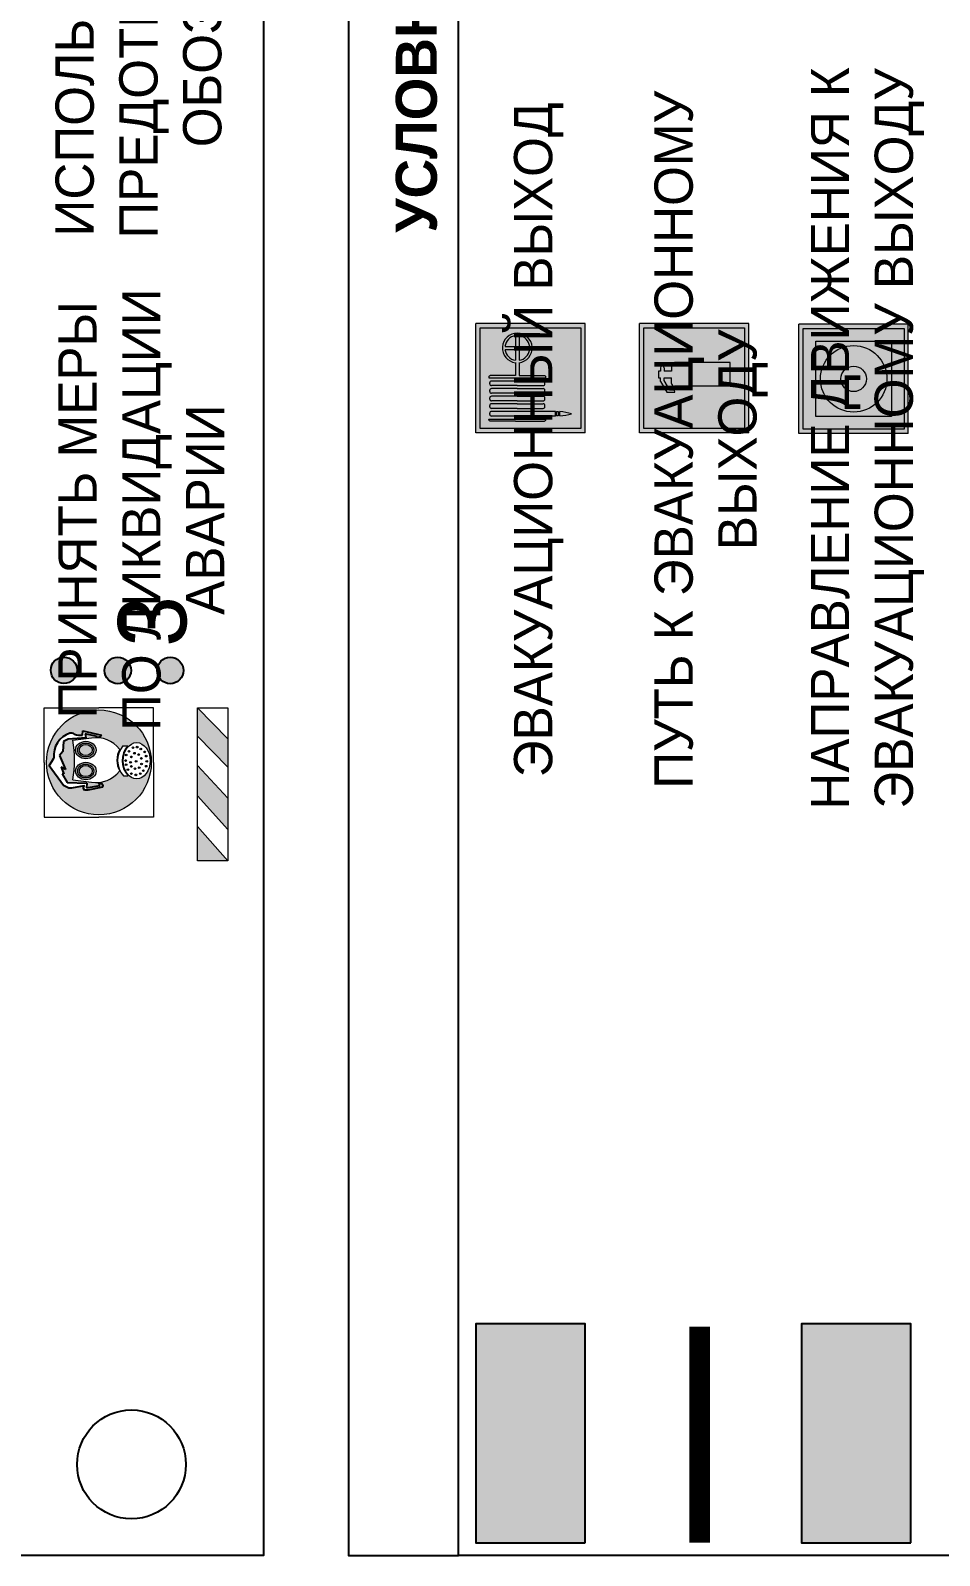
# Model space of a CAD drawing. Header units: millimetres. Extents: x 13810 to 67229, y 12374 to 21950.
# Drawn here: x 22190.1 to 22256.6, y 14959.6 to 15071.1 of the extents above; entities that cross this region are included whole.
import ezdxf

# ---------------------------------------------------------------- set-up
doc = ezdxf.new("R2010")
doc.units = ezdxf.units.MM
doc.layers.add('План_Штампы', color=7, linetype='Continuous')
doc.styles.add('обычный', font='arial.ttf')

# ---------------------------------------------------------------- blocks, each defined once
blk = doc.blocks.new('A$C38D26F80')
h = blk.add_hatch(color=5)
h.dxf.hatch_style = 1
h.paths.add_polyline_path([(-8.77, -4.48, 1), (-0.19, -4.48, 1)])
h.paths.add_polyline_path([(-6.75, -3.58), (-6.75, -3.31), (-6.62, -3.22), (-6.5, -3.22), (-6.42, -3.3), (-6.39, -3.28), (-6.59, -2.23), (-6.59, -2.01), (-6.38, -1.58), (-4.76, -0.4), (-4.13, -0.79, -0.362848), (-2.1, -2.1, -0.201049), (-2.17, -2.48, 0.085434), (-2.26, -3.13), (-1.9, -3.16), (-2.25, -4.7), (-2.4, -4.59), (-2.43, -4.34), (-2.36, -4.34), (-2.14, -3.34), (-2.47, -3.42), (-2.58, -1.95), (-2.77, -1.58), (-3.58, -1.52), (-3.92, -1.26), (-5.05, -1.73), (-4.87, -1.39), (-5.41, -1.6), (-5.41, -1.46), (-6.13, -1.87), (-6.18, -3.5), (-6.56, -3.47), (-6.37, -4.59), (-6.16, -4.43), (-6.16, -4.66), (-6.36, -4.79), (-6.37, -4.8), (-6.51, -4.76)], flags=16)
h.paths.add_polyline_path([(-6.51, -4.76), (-6.36, -4.79), (-6.37, -4.8)], flags=0)
h.paths.add_polyline_path([(-5.92, -2.34, 0.089508), (-2.67, -2.35), (-2.48, -3.88, -0.268602), (-3.4, -6.18, 0.262449), (-5.2, -6.18, -0.268602), (-6.11, -3.88)], flags=16)
edge = h.paths.add_edge_path(flags=16)
edge.add_ellipse((-5.19, -3.41), major_axis=(0, 0.842), ratio=0.848992, start_angle=0, end_angle=360)
edge = h.paths.add_edge_path(flags=0)
edge.add_ellipse((-5.19, -3.39), major_axis=(0, 0.665), ratio=0.853798, start_angle=0, end_angle=360)
edge = h.paths.add_edge_path(flags=0)
edge.add_ellipse((-5.19, -3.4), major_axis=(0, 0.528), ratio=0.864094, start_angle=0, end_angle=360)
edge = h.paths.add_edge_path(flags=16)
edge.add_ellipse((-3.47, -3.4), major_axis=(0, 0.842), ratio=0.848992, start_angle=0, end_angle=360)
h.paths.add_polyline_path([(-3.13, -6.45), (-3.13, -6.84, 0.383174), (-5.57, -6.85), (-5.57, -6.49, -0.369952)], flags=16)
edge = h.paths.add_edge_path(flags=0)
edge.add_ellipse((-3.47, -3.39), major_axis=(0, 0.665), ratio=0.853798, start_angle=0, end_angle=360)
edge = h.paths.add_edge_path(flags=0)
edge.add_ellipse((-3.47, -3.4), major_axis=(0, 0.528), ratio=0.864094, start_angle=0, end_angle=360)
edge = h.paths.add_edge_path(flags=16)
edge.add_ellipse((-4.34, -7.57), major_axis=(-1.48, 0), ratio=0.744955, start_angle=0, end_angle=360)
h.paths.add_polyline_path([(-5.01, -6.85, -1), (-5.15, -6.85, -1)], flags=0)
h.paths.add_polyline_path([(-5.33, -7.14, -1), (-5.47, -7.14, -1)], flags=0)
h.paths.add_polyline_path([(-4.61, -6.71, -1), (-4.74, -6.71, -1)], flags=16)
h.paths.add_polyline_path([(-5.43, -7.51, -1), (-5.57, -7.51, -1)], flags=0)
h.paths.add_polyline_path([(-4.26, -6.67, -1), (-4.4, -6.67, -1)], flags=16)
h.paths.add_polyline_path([(-4.74, -7.14, -1), (-4.88, -7.14, -1)], flags=0)
h.paths.add_polyline_path([(-4.93, -7.43, -1), (-5.07, -7.43, -1)], flags=0)
h.paths.add_polyline_path([(-4.41, -7.07, -1), (-4.54, -7.07, -1)], flags=0)
h.paths.add_polyline_path([(-5.33, -7.87, -1), (-5.46, -7.87, -1)], flags=0)
h.paths.add_polyline_path([(-3.8, -6.71, -1), (-3.94, -6.71, -1)], flags=16)
h.paths.add_polyline_path([(-4.85, -7.78, -1), (-4.98, -7.78, -1)], flags=0)
h.paths.add_polyline_path([(-3.96, -7.14, -1), (-4.1, -7.14, -1)], flags=0)
h.paths.add_polyline_path([(-4.33, -7.53, -1), (-4.47, -7.53, -1)], flags=0)
h.paths.add_polyline_path([(-5.09, -8.12, -1), (-5.23, -8.12, -1)], flags=0)
h.paths.add_polyline_path([(-3.5, -6.94, -1), (-3.64, -6.94, -1)], flags=0)
h.paths.add_polyline_path([(-4.54, -7.97, -1), (-4.68, -7.97, -1)], flags=0)
h.paths.add_polyline_path([(-3.66, -7.39, -1), (-3.8, -7.39, -1)], flags=0)
h.paths.add_polyline_path([(-4.73, -8.35, -1), (-4.86, -8.35, -1)], flags=0)
h.paths.add_polyline_path([(-4.09, -7.96, -1), (-4.23, -7.96, -1)], flags=0)
h.paths.add_polyline_path([(-3.77, -7.74, -1), (-3.91, -7.74, -1)], flags=0)
h.paths.add_polyline_path([(-3.22, -7.27, -1), (-3.35, -7.27, -1)], flags=0)
h.paths.add_polyline_path([(-4.34, -8.4, -1), (-4.47, -8.4, -1)], flags=0)
h.paths.add_polyline_path([(-3.16, -7.61, -1), (-3.3, -7.61, -1)], flags=0)
h.paths.add_polyline_path([(-3.9, -8.35, -1), (-4.04, -8.35, -1)], flags=0)
h.paths.add_polyline_path([(-3.32, -7.91, -1), (-3.46, -7.91, -1)], flags=0)
h.paths.add_polyline_path([(-3.55, -8.23, -1), (-3.69, -8.23, -1)], flags=0)
at = {"color": 5, "lineweight": 5}
for p, q in [((-4.48, 0), (-8.96, 0)), ((-8.96, 0), (-8.96, -4.48)), ((-4.48, 0), (0, 0)), ((0, 0), (0, -4.48)), ((-6.38, -1.58), (-4.76, -0.4)), ((-4.76, -0.4), (-4.13, -0.79)), ((-6.59, -2.01), (-6.38, -1.58)), ((-6.59, -2.23), (-6.59, -2.01)), ((-6.39, -3.28), (-6.59, -2.23)), ((-6.13, -1.87), (-6.18, -3.5)), ((-5.41, -1.46), (-6.13, -1.87)), ((-5.92, -2.34), (-6.11, -3.88)), ((-4.87, -1.39), (-5.41, -1.6)), ((-5.41, -1.6), (-5.41, -1.46)), ((-3.92, -1.26), (-5.05, -1.73)), ((-5.05, -1.73), (-4.87, -1.39)), ((-3.58, -1.52), (-3.92, -1.26)), ((-2.77, -1.58), (-3.58, -1.52)), ((-2.58, -1.95), (-2.77, -1.58)), ((-2.67, -2.34), (-2.48, -3.88)), ((-2.47, -3.42), (-2.58, -1.95)), ((-6.75, -3.31), (-6.62, -3.22)), ((-6.75, -3.58), (-6.75, -3.31)), ((-6.51, -4.76), (-6.75, -3.58)), ((-6.62, -3.22), (-6.5, -3.22)), ((-6.18, -3.5), (-6.56, -3.47)), ((-6.56, -3.47), (-6.37, -4.59)), ((-6.5, -3.22), (-6.42, -3.3)), ((-6.42, -3.3), (-6.39, -3.28)), ((-2.14, -3.34), (-2.47, -3.42)), ((-2.36, -4.34), (-2.14, -3.34)), ((-1.9, -3.16), (-2.26, -3.13)), ((-2.25, -4.7), (-1.9, -3.16)), ((-8.96, -8.96), (-8.96, -4.48)), ((-6.37, -4.8), (-6.51, -4.76)), ((-6.37, -4.59), (-6.16, -4.43)), ((-6.16, -4.66), (-6.37, -4.8)), ((-6.16, -4.43), (-6.16, -4.66)), ((-2.43, -4.34), (-2.4, -4.59)), ((-2.43, -4.34), (-2.36, -4.34)), ((-2.4, -4.59), (-2.25, -4.7)), ((0, -8.96), (0, -4.48)), ((-5.57, -6.49), (-5.57, -6.85)), ((-3.13, -6.45), (-3.13, -6.84)), ((-4.48, -8.96), (-8.96, -8.96)), ((-4.48, -8.96), (0, -8.96))]:
    blk.add_line(p, q, dxfattribs=at)
at = {"color": 5}
for p, q in [((-6.38, -1.58), (-4.76, -0.4)), ((-4.76, -0.4), (-4.13, -0.79)), ((-6.59, -2.01), (-6.38, -1.58)), ((-6.59, -2.23), (-6.59, -2.01)), ((-6.39, -3.28), (-6.59, -2.23)), ((-6.13, -1.87), (-6.18, -3.5)), ((-5.41, -1.46), (-6.13, -1.87)), ((-4.87, -1.39), (-5.41, -1.6)), ((-5.41, -1.6), (-5.41, -1.46)), ((-3.92, -1.26), (-5.05, -1.73)), ((-5.05, -1.73), (-4.87, -1.39)), ((-3.58, -1.52), (-3.92, -1.26)), ((-2.77, -1.58), (-3.58, -1.52)), ((-2.58, -1.95), (-2.77, -1.58)), ((-2.47, -3.42), (-2.58, -1.95)), ((-6.75, -3.31), (-6.62, -3.22)), ((-6.75, -3.58), (-6.75, -3.31)), ((-6.51, -4.76), (-6.75, -3.58)), ((-6.62, -3.22), (-6.5, -3.22)), ((-6.18, -3.5), (-6.56, -3.47)), ((-6.56, -3.47), (-6.37, -4.59)), ((-6.5, -3.22), (-6.42, -3.3)), ((-6.42, -3.3), (-6.39, -3.28)), ((-2.14, -3.34), (-2.47, -3.42)), ((-2.36, -4.34), (-2.14, -3.34)), ((-2.26, -3.13), (-1.9, -3.16)), ((-1.9, -3.16), (-2.25, -4.7)), ((-6.37, -4.8), (-6.51, -4.76)), ((-6.36, -4.79), (-6.51, -4.76)), ((-6.37, -4.59), (-6.16, -4.43)), ((-6.16, -4.66), (-6.37, -4.8)), ((-6.16, -4.66), (-6.36, -4.79)), ((-6.16, -4.43), (-6.16, -4.66)), ((-2.4, -4.59), (-2.43, -4.34)), ((-2.43, -4.34), (-2.36, -4.34)), ((-2.25, -4.7), (-2.4, -4.59))]:
    blk.add_line(p, q, dxfattribs=at)
at = {"color": 5, "lineweight": 5}
for centre, radius in [((-4.48, -4.48), 4.29), ((-5.5, -7.51), 0.0678), ((-5.4, -7.14), 0.0678), ((-5.08, -6.85), 0.0678), ((-5, -7.43), 0.0678), ((-4.81, -7.14), 0.0678), ((-4.67, -6.71), 0.0678), ((-4.47, -7.07), 0.0678), ((-4.4, -7.53), 0.0678), ((-4.33, -6.67), 0.0678), ((-4.03, -7.14), 0.0678), ((-3.87, -6.71), 0.0678), ((-3.73, -7.39), 0.0678), ((-3.57, -6.94), 0.0678), ((-3.28, -7.27), 0.0678), ((-5.4, -7.87), 0.0678), ((-5.16, -8.12), 0.0678), ((-4.91, -7.78), 0.0678), ((-4.79, -8.35), 0.0678), ((-4.61, -7.97), 0.0678), ((-4.4, -8.4), 0.0678), ((-4.16, -7.96), 0.0678), ((-3.97, -8.35), 0.0678), ((-3.84, -7.74), 0.0678), ((-3.62, -8.23), 0.0678), ((-3.39, -7.91), 0.0678), ((-3.23, -7.61), 0.0678)]:
    blk.add_circle(centre, radius, dxfattribs=at)
at = {"color": 5}
for centre, radius, start, end in [((-3.89, -2.66), 1.88, 17.387, 97.1599), ((-0.35, -3.07), 1.91, 162.2553, 181.7878), ((-2.6, -2.2), 0.511, 326.3906, 11.8614)]:
    blk.add_arc(centre, radius, start, end, dxfattribs=at)
at = {"color": 5, "lineweight": 5}
for centre, radius, start, end in [((-4.28, 6.66), 9.15, 259.6987, 280.1569), ((-0.47, -3.05), 1.79, 161.5846, 182.4584), ((-2.6, -2.2), 0.513, 326.4781, 11.7739), ((-3.66, -4.24), 2.47, 171.573, 231.7124), ((-4.93, -4.24), 2.47, 308.2876, 8.427), ((-4.33, -7.88), 1.87, 50.358, 131.5662), ((-4.3, -7.78), 1.83, 60.5889, 119.4111), ((-4.34, -8.2), 1.82, 48.4943, 132.3565)]:
    blk.add_arc(centre, radius, start, end, dxfattribs=at)
for centre, major_axis, ratio in [((-5.19, -3.41), (0, 0.842), 0.848992), ((-5.19, -3.39), (0, 0.665), 0.853798), ((-5.19, -3.4), (0, 0.528), 0.864094), ((-3.47, -3.4), (0, 0.842), 0.848992), ((-3.47, -3.39), (0, 0.665), 0.853798), ((-3.47, -3.4), (0, 0.528), 0.864094), ((-4.34, -7.57), (-1.48, 0), 0.744955)]:
    blk.add_ellipse(centre, major_axis=major_axis, ratio=ratio, dxfattribs=at)
blk = doc.blocks.new('A$C47DD6509')
at = {"lineweight": 5}
for points in [[(-8.69, 0), (-11.19, 0), (-11.19, -2.22)], [(-4.22, 0), (-6.45, 0), (-8.91, -2.22), (-6.61, -2.22)], [(0, 0), (-2.09, 0), (-4.36, -2.22), (-2.29, -2.22)]]:
    blk.add_hatch(color=242, dxfattribs=at).paths.add_polyline_path(points)
at = {"color": 242, "lineweight": 5}
for p, q in [((-11.19, -2.22), (-8.69, 0)), ((-11.19, -2.22), (-11.19, 0)), ((-11.19, 0), (-8.69, 0)), ((-11.19, 0), (0, 0)), ((-8.91, -2.22), (-6.45, 0)), ((-6.61, -2.22), (-4.22, 0)), ((-4.36, -2.22), (-2.09, 0)), ((-2.29, -2.22), (0, 0)), ((0, 0), (0, -2.22)), ((0, -2.22), (-11.19, -2.22))]:
    blk.add_line(p, q, dxfattribs=at)
blk = doc.blocks.new('A$C7B4425F7')
at = {"true_color": 0xffffff}
blk.add_hatch(color=7, dxfattribs=at).paths.add_polyline_path([(0, 0), (-16, 0), (-16, -8), (0, -8)])
h = blk.add_hatch(color=126)
h.paths.add_polyline_path([(-0.2, -0.2), (-15.8, -0.2), (-15.8, -7.8), (-0.2, -7.8)])
h.paths.add_polyline_path([(-11.76, -2.03), (-11.76, -3.66), (-11.17, -3.66, -0.568275), (-11.17, -6.18), (-12.58, -6.18), (-12.58, -2.03)], flags=16)
h.paths.add_polyline_path([(-13.33, -4.12, -0.495768), (-13.59, -6.18), (-15.03, -6.18), (-15.03, -2.03), (-13.59, -2.03, -0.487973)], flags=16)
h.paths.add_polyline_path([(-10.25, -2.03), (-9.48, -2.03), (-9.48, -6.18), (-10.25, -6.18)], flags=16)
h.paths.add_polyline_path([(-13.84, -3.69), (-14.24, -3.69), (-14.24, -3.03), (-13.9, -3.03, -0.692621)], flags=0)
h.paths.add_polyline_path([(-9.15, -2.03), (-8.4, -2.03), (-8.04, -3.07), (-7.68, -2.03), (-6.93, -2.03), (-7.64, -4.1), (-6.93, -6.18), (-7.68, -6.18), (-8.04, -5.14), (-8.4, -6.18), (-9.15, -6.18), (-8.44, -4.1)], flags=16)
h.paths.add_polyline_path([(-11.76, -4.46), (-11.42, -4.46, -0.692621), (-11.36, -5.12), (-11.76, -5.12)], flags=0)
h.paths.add_polyline_path([(-13.9, -5.2), (-14.24, -5.2), (-14.24, -4.55), (-13.84, -4.55, -0.708038)], flags=0)
edge = h.paths.add_edge_path(flags=16)
edge.add_ellipse((-5.51, -4.08), major_axis=(0, 2.05), ratio=0.586184, start_angle=0, end_angle=360)
edge = h.paths.add_edge_path(flags=0)
edge.add_ellipse((-5.51, -4.08), major_axis=(0, 1.14), ratio=0.454828, start_angle=0, end_angle=360)
h.paths.add_polyline_path([(-4.13, -4.96, 0.377264), (-3.48, -4.52, 0.0555), (-3.16, -2.03), (-1.66, -2.03), (-1.66, -4.96), (-0.96, -4.96), (-0.96, -7.01), (-1.75, -7.01), (-1.75, -6.18), (-3.3, -6.18), (-3.3, -7.02), (-4.13, -7.02)], flags=16)
h.paths.add_polyline_path([(-2.73, -2.91), (-2.28, -2.91), (-2.28, -4.96), (-3.05, -4.96, 0.079136)], flags=0)
at = {"color": 126}
blk.add_lwpolyline([(-16, -8), (0, -8), (0, 0), (-16, 0)], close=True, dxfattribs=at)
blk = doc.blocks.new('A$C37112FD5')
at = {"true_color": 0xf5f5ff}
h = blk.add_hatch(color=7, dxfattribs=at)
h.dxf.hatch_style = 1
h.paths.add_polyline_path([(12.8, -7.4), (0, -7.4), (0, -20.2), (12.8, -20.2)])
h.paths.add_polyline_path([(12.29, -7.91), (12.29, -19.69), (0.51, -19.69), (0.51, -7.91)], flags=16)
h.paths.add_polyline_path([(4.98, -9.04, -0.42597), (5.17, -9.22), (5.17, -12.25), (5.17, -15.29, -0.432244), (4.98, -15.47), (4.83, -15.47, -0.42597), (4.64, -15.29), (4.64, -12.25), (4.64, -9.22, -0.432244), (4.83, -9.04)], flags=0)
h.paths.add_polyline_path([(4.28, -9.22), (4.28, -12.25), (4.28, -15.29, -0.432244), (4.09, -15.47), (3.94, -15.47, -0.42597), (3.75, -15.29), (3.75, -12.25), (3.75, -9.22, -0.432244), (3.94, -9.04), (4.09, -9.04, -0.42597)], flags=0)
h.paths.add_polyline_path([(5.72, -9.04), (5.87, -9.04, -0.42597), (6.06, -9.22), (6.06, -12.25), (6.06, -15.29, -0.432244), (5.87, -15.47), (5.72, -15.47, -0.42597), (5.53, -15.29), (5.53, -12.25), (5.53, -9.22, -0.432244)], flags=0)
h.paths.add_polyline_path([(6.42, -8.9), (6.5, -8.9, -0.42597), (6.69, -9.08), (6.69, -12.03), (8.21, -12.03, -15.824349), (8.21, -12.47), (6.69, -12.47), (6.69, -15.42, -0.432244), (6.5, -15.6), (6.42, -15.6)], flags=0)
h.paths.add_polyline_path([(3.39, -9.22), (3.39, -12.25), (3.39, -15.29, -0.432244), (3.2, -15.47), (3.05, -15.47, -0.42597), (2.85, -15.29), (2.85, -12.25), (2.85, -9.22, -0.432244), (3.05, -9.04), (3.2, -9.04, -0.42597)], flags=0)
h.paths.add_polyline_path([(2.5, -9.22), (2.5, -16.71), (1.96, -16.71), (1.96, -9.22, -0.432244), (2.15, -9.04), (2.31, -9.04, -0.42597)], flags=0)
h.paths.add_polyline_path([(1.61, -8.9), (1.61, -15.6), (1.57, -15.6, -0.42597), (1.37, -15.42), (1.37, -12.03), (1.37, -9.09, -0.432244), (1.57, -8.9)], flags=0)
h.paths.add_polyline_path([(9.76, -10.81), (9.76, -12.03), (8.49, -12.03, -0.336371)], flags=0)
h.paths.add_polyline_path([(8.49, -12.47), (9.76, -12.47), (9.76, -13.7, -0.336371)], flags=0)
h.paths.add_polyline_path([(10.11, -10.81, -0.336371), (11.38, -12.03), (10.11, -12.03)], flags=0)
h.paths.add_polyline_path([(10.11, -12.47), (11.38, -12.47, -0.336371), (10.11, -13.7)], flags=0)
h.paths.add_polyline_path([(2.5, -16.84), (2.5, -17.05), (1.97, -17.05), (1.97, -16.84)], flags=0)
h.paths.add_polyline_path([(2.5, -17.24, -0.033778), (2.24, -18.6, -0.033778), (1.97, -17.24)], flags=0)
h = blk.add_hatch(color=242)
h.dxf.hatch_style = 1
h.paths.add_polyline_path([(12.29, -7.91), (0.51, -7.91), (0.51, -19.69), (12.29, -19.69)])
h.paths.add_polyline_path([(6.42, -15.6), (6.42, -8.9), (6.5, -8.9, -0.42597), (6.69, -9.08), (6.69, -12.03), (8.21, -12.03, -15.824349), (8.21, -12.47), (6.69, -12.47), (6.69, -15.42, -0.432244), (6.5, -15.6)], flags=16)
h.paths.add_polyline_path([(5.87, -15.47), (5.72, -15.47, -0.42597), (5.53, -15.29), (5.53, -12.25), (5.53, -9.22, -0.432244), (5.72, -9.04), (5.87, -9.04, -0.42597), (6.06, -9.22), (6.06, -12.25), (6.06, -15.29, -0.432244)], flags=16)
h.paths.add_polyline_path([(4.98, -15.47), (4.83, -15.47, -0.42597), (4.64, -15.29), (4.64, -12.25), (4.64, -9.22, -0.432244), (4.83, -9.04), (4.98, -9.04, -0.42597), (5.17, -9.22), (5.17, -12.25), (5.17, -15.29, -0.432244)], flags=16)
h.paths.add_polyline_path([(4.09, -15.47), (3.94, -15.47, -0.42597), (3.75, -15.29), (3.75, -12.25), (3.75, -9.22, -0.432244), (3.94, -9.04), (4.09, -9.04, -0.42597), (4.28, -9.22), (4.28, -12.25), (4.28, -15.29, -0.432244)], flags=16)
h.paths.add_polyline_path([(3.2, -15.47), (3.05, -15.47, -0.42597), (2.85, -15.29), (2.85, -12.25), (2.85, -9.22, -0.432244), (3.05, -9.04), (3.2, -9.04, -0.42597), (3.39, -9.22), (3.39, -12.25), (3.39, -15.29, -0.432244)], flags=16)
h.paths.add_polyline_path([(2.5, -17.05), (1.97, -17.05), (1.97, -16.84), (2.5, -16.84)], flags=16)
h.paths.add_polyline_path([(2.5, -17.24, -0.033778), (2.24, -18.6, -0.033778), (1.97, -17.24)], flags=16)
h.paths.add_polyline_path([(2.5, -16.71), (1.96, -16.71), (1.96, -9.22, -0.432244), (2.15, -9.04), (2.31, -9.04, -0.42597), (2.5, -9.22)], flags=16)
h.paths.add_polyline_path([(1.61, -15.6), (1.57, -15.6, -0.42597), (1.37, -15.42), (1.37, -12.03), (1.37, -9.09, -0.432244), (1.57, -8.9), (1.61, -8.9)], flags=16)
h.paths.add_polyline_path([(8.49, -12.47), (9.76, -12.47), (9.76, -13.7, -0.336371)], flags=0)
h.paths.add_polyline_path([(10.11, -13.7), (10.11, -12.47), (11.38, -12.47, -0.336371)], flags=0)
h.paths.add_polyline_path([(8.49, -12.03, -0.336371), (9.76, -10.81), (9.76, -12.03)], flags=0)
h.paths.add_polyline_path([(10.11, -12.03), (10.11, -10.81, -0.336371), (11.38, -12.03)], flags=0)
h = blk.add_hatch(color=7, dxfattribs=at)
h.dxf.hatch_style = 1
h.paths.add_polyline_path([(1.61, -8.9), (1.57, -8.9, 0.432244), (1.37, -9.09), (1.37, -12.03), (1.37, -15.42, 0.42597), (1.57, -15.6), (1.61, -15.6)])
h.paths.add_polyline_path([(2.5, -9.22, 0.42597), (2.31, -9.04), (2.15, -9.04, 0.432244), (1.96, -9.22), (1.96, -16.71), (2.5, -16.71)])
h.paths.add_polyline_path([(2.5, -16.84), (1.97, -16.84), (1.97, -17.05), (2.5, -17.05)])
h.paths.add_polyline_path([(2.5, -17.24), (1.97, -17.24, 0.033778), (2.24, -18.6, 0.033778)])
h.paths.add_polyline_path([(3.39, -12.25), (3.39, -9.22, 0.42597), (3.2, -9.04), (3.05, -9.04, 0.432244), (2.85, -9.22), (2.85, -12.25), (2.85, -15.29, 0.42597), (3.05, -15.47), (3.2, -15.47, 0.432244), (3.39, -15.29)])
h.paths.add_polyline_path([(4.28, -12.25), (4.28, -9.22, 0.42597), (4.09, -9.04), (3.94, -9.04, 0.432244), (3.75, -9.22), (3.75, -12.25), (3.75, -15.29, 0.42597), (3.94, -15.47), (4.09, -15.47, 0.432244), (4.28, -15.29)])
h.paths.add_polyline_path([(5.17, -12.25), (5.17, -9.22, 0.42597), (4.98, -9.04), (4.83, -9.04, 0.432244), (4.64, -9.22), (4.64, -12.25), (4.64, -15.29, 0.42597), (4.83, -15.47), (4.98, -15.47, 0.432244), (5.17, -15.29)])
h.paths.add_polyline_path([(6.06, -12.25), (6.06, -9.22, 0.42597), (5.87, -9.04), (5.72, -9.04, 0.432244), (5.53, -9.22), (5.53, -12.25), (5.53, -15.29, 0.42597), (5.72, -15.47), (5.87, -15.47, 0.432244), (6.06, -15.29)])
h.paths.add_polyline_path([(6.69, -12.47), (8.21, -12.47, 15.824349), (8.21, -12.03), (6.69, -12.03), (6.69, -9.08, 0.42597), (6.5, -8.9), (6.42, -8.9), (6.42, -15.6), (6.5, -15.6, 0.432244), (6.69, -15.42)])
h.paths.add_polyline_path([(8.49, -12.47), (9.76, -12.47), (9.76, -13.7, -0.336371)], flags=16)
h.paths.add_polyline_path([(8.49, -12.03, -0.336371), (9.76, -10.81), (9.76, -12.03)], flags=16)
h.paths.add_polyline_path([(10.11, -12.47), (11.38, -12.47, -0.336371), (10.11, -13.7)], flags=16)
h.paths.add_polyline_path([(10.11, -12.03), (10.11, -10.81, -0.336371), (11.38, -12.03)], flags=16)
h = blk.add_hatch(color=242)
h.dxf.hatch_style = 1
h.paths.add_polyline_path([(9.76, -10.81, 0.336371), (8.49, -12.03), (9.76, -12.03)])
h.paths.add_polyline_path([(10.11, -10.81), (10.11, -12.03), (11.38, -12.03, 0.336371)])
h.paths.add_polyline_path([(11.38, -12.47), (10.11, -12.47), (10.11, -13.7, 0.336371)])
h.paths.add_polyline_path([(9.76, -12.47), (8.49, -12.47, 0.336371), (9.76, -13.7)])
at = {"color": 242, "lineweight": 5}
for p, q in [((0, -20.2), (0, -7.4)), ((0, -7.4), (12.8, -7.4)), ((1.57, -8.9), (1.61, -8.9)), ((1.61, -8.9), (1.61, -15.6)), ((6.42, -8.9), (6.42, -15.6)), ((6.5, -8.9), (6.42, -8.9)), ((12.8, -20.2), (12.8, -7.4)), ((1.37, -12.03), (1.37, -9.08)), ((1.96, -16.71), (1.96, -9.22)), ((2.15, -9.04), (2.31, -9.04)), ((2.5, -16.71), (2.5, -9.22)), ((2.85, -12.25), (2.85, -9.22)), ((3.05, -9.04), (3.2, -9.04)), ((3.39, -12.25), (3.39, -9.22)), ((3.75, -12.25), (3.75, -9.22)), ((3.94, -9.04), (4.09, -9.04)), ((4.28, -12.25), (4.28, -9.22)), ((4.64, -12.25), (4.64, -9.22)), ((4.83, -9.04), (4.98, -9.04)), ((5.17, -12.25), (5.17, -9.22)), ((5.53, -12.25), (5.53, -9.22)), ((5.72, -9.04), (5.87, -9.04)), ((6.06, -12.25), (6.06, -9.22)), ((6.69, -12.03), (6.69, -9.08)), ((1.37, -12.03), (1.37, -15.42)), ((2.85, -12.25), (2.85, -15.29)), ((3.39, -12.25), (3.39, -15.29)), ((3.75, -12.25), (3.75, -15.29)), ((4.28, -12.25), (4.28, -15.29)), ((4.64, -12.25), (4.64, -15.29)), ((5.17, -12.25), (5.17, -15.29)), ((5.53, -12.25), (5.53, -15.29)), ((6.06, -12.25), (6.06, -15.29)), ((8.21, -12.03), (6.69, -12.03)), ((8.21, -12.47), (6.69, -12.47)), ((6.69, -12.47), (6.69, -15.42)), ((9.76, -12.03), (8.49, -12.03)), ((9.76, -12.47), (8.49, -12.47)), ((9.76, -10.81), (9.76, -12.03)), ((9.76, -12.47), (9.76, -13.7)), ((10.11, -10.81), (10.11, -12.03)), ((11.38, -12.03), (10.11, -12.03)), ((11.38, -12.47), (10.11, -12.47)), ((10.11, -12.47), (10.11, -13.7)), ((1.57, -15.6), (1.61, -15.6)), ((3.05, -15.47), (3.2, -15.47)), ((3.94, -15.47), (4.09, -15.47)), ((4.83, -15.47), (4.98, -15.47)), ((5.72, -15.47), (5.87, -15.47)), ((6.42, -15.6), (6.5, -15.6)), ((1.96, -16.71), (2.5, -16.71)), ((1.97, -16.84), (2.5, -16.84)), ((1.97, -17.05), (1.97, -16.84)), ((2.5, -17.05), (1.97, -17.05)), ((1.97, -17.24), (2.5, -17.24)), ((2.5, -16.84), (2.5, -17.05)), ((0, -20.2), (12.8, -20.2))]:
    blk.add_line(p, q, dxfattribs=at)
blk.add_lwpolyline([(0.51, -7.91), (12.29, -7.91), (12.29, -19.69), (0.51, -19.69)], close=True, dxfattribs=at)
for centre, radius, start, end in [((1.56, -9.09), 0.182, 87.1027, 180.6071), ((6.51, -9.09), 0.182, 359.3929, 92.8973), ((2.15, -9.22), 0.182, 87.1027, 180.6071), ((2.32, -9.22), 0.182, 359.3929, 92.8973), ((3.04, -9.22), 0.182, 87.1027, 180.6071), ((3.21, -9.22), 0.182, 359.3929, 92.8973), ((3.93, -9.22), 0.182, 87.1027, 180.6071), ((4.1, -9.22), 0.182, 359.3929, 92.8973), ((4.82, -9.22), 0.182, 87.1027, 180.6071), ((4.99, -9.22), 0.182, 359.3929, 92.8973), ((5.71, -9.22), 0.182, 87.1027, 180.6071), ((5.88, -9.22), 0.182, 359.3929, 92.8973), ((9.93, -12.25), 1.74, 187.2319, 172.7681), ((9.93, -12.25), 1.46, 96.9927, 171.3585), ((9.93, -12.25), 1.46, 188.6415, 263.0073), ((9.93, -12.25), 1.46, 8.6415, 83.0073), ((9.93, -12.25), 1.46, 276.9927, 351.3585), ((1.56, -15.42), 0.182, 179.3929, 272.8973), ((3.04, -15.29), 0.182, 179.3929, 272.8973), ((3.21, -15.29), 0.182, 267.1027, 0.6071), ((3.93, -15.29), 0.182, 179.3929, 272.8973), ((4.1, -15.29), 0.182, 267.1027, 0.6071), ((4.82, -15.29), 0.182, 179.3929, 272.8973), ((4.99, -15.29), 0.182, 267.1027, 0.6071), ((5.71, -15.29), 0.182, 179.3929, 272.8973), ((5.88, -15.29), 0.182, 267.1027, 0.6071), ((6.51, -15.42), 0.182, 267.1027, 0.6071), ((12.17, -15.98), 10.27, 187.041, 194.7793), ((-7.7, -15.98), 10.27, 345.2207, 352.959)]:
    blk.add_arc(centre, radius, start, end, dxfattribs=at)
blk = doc.blocks.new('A$C54414219')
at = {"true_color": 0xffffff}
h = blk.add_hatch(color=7, dxfattribs=at)
h.paths.add_polyline_path([(2.39, -9.45), (2.39, -18.3), (11.23, -18.3), (11.23, -9.45)], flags=0)
h.paths.add_polyline_path([(10.71, -13.87, -1), (2.92, -13.87, -1)], flags=0)
h.paths.add_polyline_path([(8.3, -13.87, -1), (5.33, -13.87, -1)], flags=0)
h.paths.add_polyline_path([(0.41, -7.47), (0.41, -20.27), (13.21, -20.27), (13.21, -7.47)])
h.paths.add_polyline_path([(0.92, -19.77), (12.71, -19.77), (12.71, -7.98), (0.92, -7.98)], flags=16)
h.paths.add_polyline_path([(11.23, -9.45), (11.23, -18.3), (2.39, -18.3), (2.39, -9.45)], flags=0)
at = {"lineweight": 5}
h = blk.add_hatch(color=242, dxfattribs=at)
h.paths.add_polyline_path([(12.71, -7.98), (0.92, -7.98), (0.92, -19.77), (12.71, -19.77)])
h.paths.add_polyline_path([(11.23, -18.3), (2.39, -18.3), (2.39, -9.45), (11.23, -9.45)], flags=16)
h.paths.add_polyline_path([(10.71, -13.87, -1), (2.92, -13.87, -1)], flags=0)
h.paths.add_polyline_path([(8.3, -13.87, -1), (5.33, -13.87, -1)], flags=0)
at = {"true_color": 0xffffff}
h = blk.add_hatch(color=7, dxfattribs=at)
h.paths.add_polyline_path([(2.39, -9.45), (2.39, -18.3), (11.23, -18.3), (11.23, -9.45)])
h.paths.add_polyline_path([(10.71, -13.87, -1), (2.92, -13.87, -1)], flags=16)
h.paths.add_polyline_path([(8.3, -13.87, -1), (5.33, -13.87, -1)], flags=0)
at = {"lineweight": 5}
h = blk.add_hatch(color=242, dxfattribs=at)
h.paths.add_polyline_path([(2.92, -13.87, 1), (10.71, -13.87, 1)])
h.paths.add_polyline_path([(8.3, -13.87, -1), (5.33, -13.87, -1)], flags=16)
at = {"color": 242, "lineweight": 5}
for p, q in [((0.41, -20.27), (0.41, -7.47)), ((0.41, -7.47), (13.21, -7.47)), ((0.41, -7.47), (13.21, -7.47)), ((13.21, -20.27), (13.21, -7.47)), ((0.41, -20.27), (13.21, -20.27))]:
    blk.add_line(p, q, dxfattribs=at)
for points in [[(0.92, -7.98), (12.71, -7.98), (12.71, -19.77), (0.92, -19.77)], [(2.39, -9.45), (11.23, -9.45), (11.23, -18.3), (2.39, -18.3)]]:
    blk.add_lwpolyline(points, close=True, dxfattribs=at)
for radius in [3.89, 1.49]:
    blk.add_circle((6.81, -13.87), radius, dxfattribs=at)
blk = doc.blocks.new('A$C32E8229D')
at = {"true_color": 0xffffff}
blk.add_hatch(color=7, dxfattribs=at).paths.add_polyline_path([(0, 0), (0, -8), (16, -8), (16, 0)])
h = blk.add_hatch(color=126)
h.paths.add_polyline_path([(0.2, -0.2), (15.8, -0.2), (15.8, -7.8), (0.2, -7.8)])
h.paths.add_polyline_path([(13.49, -2.05), (12.08, -2.05), (11.37, -2.63, 0.162397), (11.29, -2.84), (11.29, -3.63), (10.35, -3.63), (10.35, -4.05), (11.68, -4.05), (11.68, -3.48), (12.26, -4.28), (11.29, -5.1), (11.29, -6.78), (11.85, -6.78), (11.85, -5.44), (12.8, -4.64), (12.8, -5.94), (14.46, -5.94), (14.46, -5.39), (13.45, -5.39), (13.45, -3.97), (12.46, -2.59), (13.15, -2.59), (13.69, -3.34), (14.18, -3)], flags=16)
h.paths.add_polyline_path([(10.74, -1.82, 1), (11.8, -1.82, 1)], flags=16)
h.paths.add_polyline_path([(9.39, -3.59), (5.99, -3.59), (6.56, -3.03), (5.91, -3.03), (5.1, -3.83), (5.91, -4.64), (6.56, -4.64), (5.99, -4.09), (9.39, -4.09)], flags=16)
h.paths.add_polyline_path([(4.29, -1.08), (1.72, -1.08), (1.72, -6.6), (4.29, -6.6)], flags=16)
at = {"color": 126}
blk.add_lwpolyline([(16, -8), (0, -8), (0, 0), (16, 0)], close=True, dxfattribs=at)
blk = doc.blocks.new('A$C3AD82952')
at = {"true_color": 0xf5f5ff}
h = blk.add_hatch(color=7, dxfattribs=at)
h.dxf.hatch_style = 1
h.paths.add_polyline_path([(8.21, 8.73, 0.414214), (7.89, 9.05), (7.22, 9.05), (7.22, 9.92), (7.59, 9.92, 1), (7.57, 10.36), (7.22, 10.36), (7.22, 10.6), (6.43, 10.6), (6.43, 10.36), (6.01, 10.36), (4.74, 9.59), (4.74, 8.69), (4.98, 8.73), (4.98, 9.26), (6.12, 9.91), (6.43, 9.91), (6.43, 9.05), (5.76, 9.05, 0.414214), (5.44, 8.73), (5.44, 2.2), (8.21, 2.2)], flags=0)
h.paths.add_polyline_path([(12.8, 12.8), (0, 12.8), (0, 0), (12.8, 0)])
h.paths.add_polyline_path([(0.51, 12.29), (12.29, 12.29), (12.29, 0.51), (0.51, 0.51)], flags=16)
h.paths.add_polyline_path([(4.74, 9.59), (6.01, 10.36), (6.43, 10.36), (6.43, 10.6), (7.22, 10.6), (7.22, 10.36), (7.59, 10.36, -0.94586), (7.59, 9.92), (7.22, 9.92), (7.22, 9.05), (7.89, 9.05, -0.414214), (8.21, 8.73), (8.21, 2.2), (5.44, 2.2), (5.44, 8.73, -0.414214), (5.76, 9.05), (6.43, 9.05), (6.43, 9.91), (6.12, 9.91), (4.98, 9.26), (4.98, 8.73), (4.74, 8.69)], flags=0)
h = blk.add_hatch(color=242)
h.dxf.hatch_style = 1
h.paths.add_polyline_path([(12.29, 12.29), (0.51, 12.29), (0.51, 0.51), (12.29, 0.51)])
h.paths.add_polyline_path([(4.74, 8.69), (4.74, 9.59), (6.01, 10.36), (6.43, 10.36), (6.43, 10.6), (7.22, 10.6), (7.22, 10.36), (7.59, 10.36, -0.94586), (7.59, 9.92), (7.22, 9.92), (7.22, 9.05), (7.89, 9.05, -0.414214), (8.21, 8.73), (8.21, 2.2), (5.44, 2.2), (5.44, 8.73, -0.414214), (5.76, 9.05), (6.43, 9.05), (6.43, 9.91), (6.12, 9.91), (4.98, 9.26), (4.98, 8.73)], flags=16)
h = blk.add_hatch(color=7, dxfattribs=at)
h.dxf.hatch_style = 1
h.paths.add_polyline_path([(8.21, 8.73, 0.414214), (7.89, 9.05), (7.22, 9.05), (7.22, 9.92), (7.59, 9.92, 1), (7.57, 10.36), (7.22, 10.36), (7.22, 10.6), (6.43, 10.6), (6.43, 10.36), (6.01, 10.36), (4.74, 9.59), (4.74, 8.69), (4.98, 8.73), (4.98, 9.26), (6.12, 9.91), (6.43, 9.91), (6.43, 9.05), (5.76, 9.05, 0.414214), (5.44, 8.73), (5.44, 2.2), (8.21, 2.2)])
at = {"color": 242, "lineweight": 5}
for p, q in [((0, 0), (0, 12.8)), ((0, 12.8), (12.8, 12.8)), ((12.8, 0), (12.8, 12.8)), ((6.01, 10.36), (4.74, 9.59)), ((4.74, 9.59), (4.74, 8.69)), ((4.98, 9.26), (6.12, 9.91)), ((4.98, 8.73), (4.98, 9.26)), ((5.76, 9.05), (6.43, 9.05)), ((6.01, 10.36), (6.43, 10.36)), ((6.12, 9.91), (6.43, 9.91)), ((7.22, 10.6), (6.43, 10.6)), ((6.43, 10.6), (6.43, 10.36)), ((6.43, 9.91), (6.43, 9.05)), ((7.22, 10.36), (7.22, 10.6)), ((7.59, 10.36), (7.22, 10.36)), ((7.22, 9.05), (7.22, 9.92)), ((7.59, 9.92), (7.22, 9.92)), ((7.89, 9.05), (7.22, 9.05)), ((4.74, 8.69), (4.98, 8.73)), ((5.44, 2.2), (5.44, 8.73)), ((8.21, 2.2), (8.21, 8.73)), ((5.44, 2.2), (8.21, 2.2)), ((0, 0), (12.8, 0))]:
    blk.add_line(p, q, dxfattribs=at)
blk.add_lwpolyline([(0.51, 12.29), (12.29, 12.29), (12.29, 0.51), (0.51, 0.51)], close=True, dxfattribs=at)
for centre, radius, start, end in [((5.76, 8.73), 0.32, 90, 180), ((7.58, 10.14), 0.223, 273.1875, 86.8125), ((7.89, 8.73), 0.32, 0, 90)]:
    blk.add_arc(centre, radius, start, end, dxfattribs=at)

msp = doc.modelspace()

# ---------------------------------------------------------------- hatches: boundary and pattern name
at = {"lineweight": 0}
h = msp.add_hatch(color=256, dxfattribs=at)
h.dxf.hatch_style = 1
h.paths.add_polyline_path([(22192.53, 15023.32, 1), (22192.53, 15025.25, 1)])
h = msp.add_hatch(color=256, dxfattribs=at)
h.dxf.hatch_style = 1
h.paths.add_polyline_path([(22196.47, 15023.32, 1), (22196.47, 15025.25, 1)])
h = msp.add_hatch(color=256, dxfattribs=at)
h.dxf.hatch_style = 1
h.paths.add_polyline_path([(22200.31, 15023.32, 1), (22200.31, 15025.25, 1)])

# ---------------------------------------------------------------- linework, layer by layer
for points in [[(22149.74, 14959.58), (22149.74, 15103.35), (22207.14, 15103.35), (22207.14, 14959.58)], [(22221.39, 14959.58), (22221.39, 15103.35), (22213.34, 15103.35), (22213.34, 14959.58)], [(22221.39, 14959.58), (22221.39, 15103.35), (22278.79, 15103.35), (22278.79, 14959.58)]]:
    msp.add_lwpolyline(points, close=True)
at = {"color": 126, "lineweight": 80, "true_color": 0x008754, "const_width": 1.5}
msp.add_lwpolyline([(22239.03, 14976.31), (22239.03, 14960.51)], dxfattribs=at)
for centre, radius in [((22192.53, 15024.29), 0.966), ((22196.47, 15024.28), 0.966), ((22200.31, 15024.28), 0.966), ((22197.47, 14966.24), 3.98)]:
    msp.add_circle(centre, radius)

# ---------------------------------------------------------------- block references
at = {"rotation": 90}
for name, p, xscale, yscale, zscale in [('A$C37112FD5', (22218.04, 15041.65), 0.6249984004534781, 0.6249984004534781, 0.6249984004534781), ('A$C3AD82952', (22242.64, 15041.65), 0.625, 0.625, 0.625), ('A$C54414219', (22241.63, 15041.34), 0.625, 0.625, 0.625), ('A$C38D26F80', (22191.09, 15021.56), 0.8928571427240968, 0.8928571427240968, 0.8928571427240968)]:
    msp.add_blockref(name, p, dxfattribs=dict(at, xscale=xscale, yscale=yscale, zscale=zscale))
at = {"color": 242, "true_color": 0xc1121c, "rotation": 90}
msp.add_blockref('A$C47DD6509', (22202.3, 15021.56), dxfattribs=at)
at = {"layer": 'План_Штампы', "rotation": 90}
msp.add_blockref('A$C7B4425F7', (22222.66, 14976.51), dxfattribs=at)
at = {"layer": 'План_Штампы', "color": 126, "true_color": 0x008754, "xscale": -1, "rotation": 90}
msp.add_blockref('A$C32E8229D', (22246.49, 14976.51), dxfattribs=at)

# ---------------------------------------------------------------- texts
at = {"lineweight": 0, "attachment_point": 5, "rotation": 90, "style": 'обычный'}
for s, insert, char_height, width in [('\\pi-8.4,l8.4,t8.4;{\\fProxima Nova Rg|b0|i0|c204|p2;ИСПОЛЬЗОВАТЬ СРЕДСТВА ЗАЩИТЫ \\PПРЕДОТВРАТИТЬ РАЗВИТИЕ АВАРИИ\\PОБОЗНАЧИТЬ МЕСТО АВАРИИ}', (22198, 15090.85), 2.8, 126.6484), ('{\\fProxima Nova Rg|b1|i0|c204|p2;УСЛОВНЫЕ ОБОЗНАЧЕНИЯ:\\H1.1997x; }', (22218.33, 15085.17), 3, 175.1736), ('\\pi-8.4,l8.4,t8.4;{\\fProxima Nova Rg|b0|i0|c204|p2;НАПРАВЛЕНИЕ ДВИЖЕНИЯ К \\PЭВАКУАЦИОННОМУ ВЫХОДУ}', (22251.31, 15041.24), 2.8, 126.6484), ('\\pi-8.4,l8.4,t8.4;{\\fProxima Nova Rg|b0|i0|c204|p2;ПУТЬ К ЭВАКУАЦИОННОМУ \\PВЫХОДУ }', (22239.87, 15041.14), 2.8, 126.6484), ('\\pi-8.4,l8.4,t8.4;{\\fProxima Nova Rg|b0|i0|c204|p2;ЭВАКУАЦИОННЫЙ ВЫХОД\\H1.6404x; }', (22227.26, 15041.14), 2.8, 126.6484), ('{\\fProxima Nova Rg|b0|i0|c204|p2;ПРИНЯТЬ МЕРЫ \\PПО ЛИКВИДАЦИИ \\PАВАРИИ}', (22198.19, 15036.03), 2.8, 126.6484), ('{\\fProxima Nova Rg|b0|i0|c204|p2;3\\H1.1967x; }', (22199.02, 15027.86), 5, 126.6484)]:
    msp.add_mtext(s, dxfattribs=dict(at, insert=insert, char_height=char_height, width=width))

doc.saveas('drawing.dxf')
